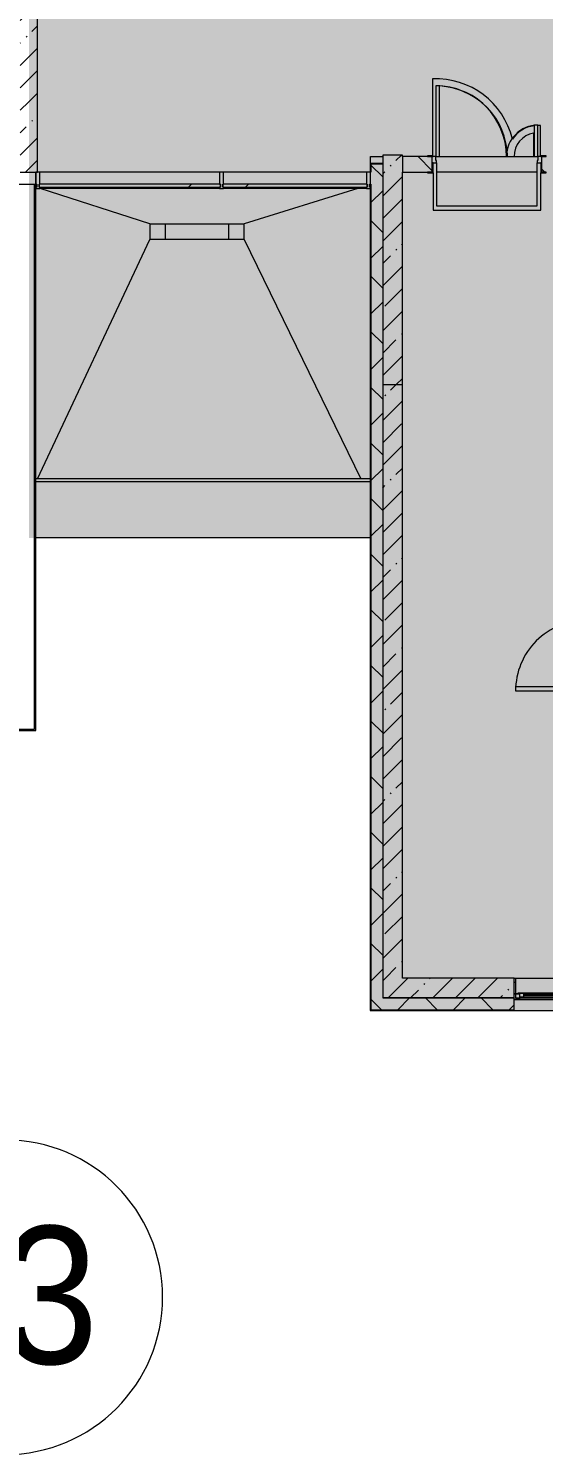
# Model space of a CAD drawing. Header units: millimetres. Extents: x 81094 to 272713, y -8553 to 29000.
# Drawn here: x 230558 to 237108, y -5906 to 12229 of the extents above; entities that cross this region are included whole.
import ezdxf

# ---------------------------------------------------------------- set-up
doc = ezdxf.new("R2010")
doc.units = ezdxf.units.MM
doc.layers.add('A-DETL-GENF-1', color=7, linetype='Continuous', lineweight=9, true_color=0xc0c0c0, transparency=0.4)
for name, color, linetype, lineweight, true_color in [('A-DOOR-3', 7, 'Continuous', 5, 0xb7b7b7), ('A-DOOR-4', 7, 'Continuous', 5, 0xe2e2e2), ('A-DOOR-FRAM-2', 7, 'Continuous', 5, 0xe2e2e2), ('A-DOOR-FRAM-3', 7, 'Continuous', 5, 0xb7b7b7), ('A-FLOR-2', 7, 'Continuous', 5, 0xb7b7b7), ('A-GENM-3', 7, 'Continuous', 5, 0x737373), ('A-GLAZ-2', 7, 'Continuous', 5, 0x737373), ('A-GLAZ-CURT-3', 7, 'Continuous', 5, 0x737373), ('A-GLAZ-CWMG-3', 7, 'Continuous', 5, 0x383e42), ('A-GLAZ-CWMG-4', 7, 'Continuous', 5, 0x737373), ('A-ROOF-1', 7, 'Continuous', 5, 0x737373), ('A-WALL-6', 7, 'Continuous', 5, 0x737373), ('A-WALL-7', 7, 'Continuous', 9, 0x737373), ('I-WALL-4', 7, 'Continuous', 5, 0x737373)]:
    doc.layers.add(name, color=color, linetype=linetype, lineweight=lineweight, true_color=true_color)
for name, color, linetype, lineweight in [('A-GLAZ-CURT-2', 7, 'Continuous', 5), ('A-WALL', 7, 'Continuous', 9), ('A-WALL-5', 7, 'Continuous', 5), ('I-WALL-3', 7, 'Continuous', 5), ('Оси', 7, 'Continuous', 9), ('Оси-1', 7, 'Continuous', 20)]:
    doc.layers.add(name, color=color, linetype=linetype, lineweight=lineweight)
doc.styles.add('Arial_1', font='arial.ttf', dxfattribs={"width": 0.9, "height": 1750})
pattern_1 = [(45, (145702.9, 0), (-353.5534, 353.5534), []), (135, (145702.9, 0), (-353.5534, -353.5534), [])]
pattern_2 = [(45, (145702.9, 0), (-285.1231, 285.1231), []), (45, (145988.04, 0), (-285.1231, 285.1231), [504.031, -100.806, 16.764, -84.042])]

# ---------------------------------------------------------------- blocks, each defined once
blk = doc.blocks.new('120_Окно_СКБ_1Ст - 120_Окно_СКБ_1Ст 900х2500_h_ с форточкой-V103-2_7_3_птичка')
at = {"layer": 'A-GLAZ-2'}
for p, q in [((-450, -127), (-450, -57)), ((-450, -57), (-380, -57)), ((450, -57), (-450, -57)), ((-380, -127), (-450, -127)), ((-450, -127), (-400, -127)), ((-380, -127), (-400, -127)), ((-400, -127), (-400, -137)), ((-400, -137), (400, -137)), ((400, -137), (-400, -137)), ((-380, -57), (-380, -127)), ((380, -87), (-380, -87)), ((-380, -87), (-380, -127)), ((-330, -137), (-330, -87)), ((-330, -107), (330, -107)), ((330, -117), (-330, -117)), ((330, -137), (330, -87)), ((380, -127), (380, -57)), ((380, -57), (450, -57)), ((380, -127), (380, -87)), ((450, -127), (380, -127)), ((400, -127), (380, -127)), ((400, -127), (450, -127)), ((400, -137), (400, -127)), ((450, -57), (450, -127))]:
    blk.add_line(p, q, dxfattribs=at)
blk = doc.blocks.new('110_Дверь_СКБ_2Ст - Д-5_п_ Из игровой в коридор-32215844-2_7_3_птичка')
at = {"layer": 'A-DOOR-4'}
for points in [[(-638, 40), (-588, 40), (-588, 940), (-638, 940)], [(612, 440), (612, 40), (662, 40), (662, 440)]]:
    blk.add_hatch(color=256, dxfattribs=at).paths.add_polyline_path(points)
h = blk.add_hatch(color=256, dxfattribs=at)
h.paths.add_polyline_path([(-688, 40), (-688, -40), (-628, -40), (-628, -10), (-638, -10), (-638, 40)])
h.paths.add_polyline_path([(652, -40), (712, -40), (712, 40), (662, 40), (662, -10), (652, -10)])
at = {"layer": 'A-DOOR-FRAM-2'}
for points in [[(-742, 40), (-672, 40), (-672, 48), (-742, 48)], [(698, 40), (768, 40), (768, 48), (698, 48)], [(-742, -48), (-672, -48), (-672, -40), (-742, -40)], [(698, -48), (768, -48), (768, -40), (698, -40)]]:
    blk.add_hatch(color=256, dxfattribs=at).paths.add_polyline_path(points)
at = {"layer": 'A-DOOR-3'}
for p, q in [((-638, 940), (-638, 40)), ((-588, 940), (-638, 940)), ((-588, 40), (-588, 940)), ((662, 440), (612, 440)), ((612, 440), (612, 40)), ((662, 40), (662, 440)), ((-638, 40), (-588, 40)), ((612, 40), (662, 40))]:
    blk.add_line(p, q, dxfattribs=at)
for centre, radius, start, end in [((-638, 40), 900, 0, 90), ((662, 40), 400, 90, 180)]:
    blk.add_arc(centre, radius, start, end, dxfattribs=at)
at = {"layer": 'A-DOOR-FRAM-3'}
for p, q in [((-672, 48), (-742, 48)), ((-742, 48), (-742, 40)), ((-742, 40), (-672, 40)), ((-638, 40), (-688, 40)), ((-688, 40), (-688, -40)), ((-672, 40), (-672, 48)), ((-638, -10), (-638, 40)), ((662, 40), (662, -10)), ((712, 40), (662, 40)), ((768, 48), (698, 48)), ((698, 48), (698, 40)), ((698, 40), (768, 40)), ((712, -40), (712, 40)), ((768, 40), (768, 48)), ((-672, -40), (-742, -40)), ((-742, -40), (-742, -48)), ((-742, -48), (-672, -48)), ((-688, -40), (-628, -40)), ((-672, -39), (-688, -39)), ((-688, -39), (-688, -40)), ((-688, -40), (-672, -40)), ((-672, -40), (-672, -39)), ((-672, -48), (-672, -40)), ((-628, -10), (-638, -10)), ((-628, -40), (-628, -10)), ((662, -10), (652, -10)), ((652, -10), (652, -40)), ((652, -40), (712, -40)), ((712, -39), (698, -39)), ((698, -39), (698, -40)), ((698, -40), (712, -40)), ((768, -40), (698, -40)), ((698, -40), (698, -48)), ((698, -48), (768, -48)), ((712, -40), (712, -39)), ((768, -48), (768, -40))]:
    blk.add_line(p, q, dxfattribs=at)
blk = doc.blocks.new('110_Дверь_СКБ_2Ст - Д-2а_п_ Из коридора на лестницу-32215207-2_7_3_птичка')
at = {"layer": 'A-DOOR-4'}
for points in [[(-588, 100), (-588, 1000), (-638, 1000), (-638, 100)], [(662, 100), (662, 500), (612, 500), (612, 100)], [(712, -100), (712, 20), (698, 20), (698, -100)]]:
    blk.add_hatch(color=256, dxfattribs=at).paths.add_polyline_path(points)
h = blk.add_hatch(color=256, dxfattribs=at)
h.paths.add_polyline_path([(652, 20), (712, 20), (712, 100), (662, 100), (662, 50), (652, 50)])
h.paths.add_polyline_path([(-688, 20), (-628, 20), (-628, 50), (-638, 50), (-638, 100), (-688, 100)])
at = {"layer": 'A-DOOR-FRAM-2'}
for points in [[(-672, 100), (-672, 108), (-742, 108), (-742, 100)], [(-672, -100), (-672, 20), (-688, 20), (-688, -100)], [(768, 100), (768, 108), (698, 108), (698, 100)], [(-672, -108), (-672, -100), (-742, -100), (-742, -108)], [(768, -108), (768, -100), (698, -100), (698, -108)]]:
    blk.add_hatch(color=256, dxfattribs=at).paths.add_polyline_path(points)
at = {"layer": 'A-DOOR-3'}
for p, q in [((-638, 1000), (-638, 100)), ((-588, 1000), (-638, 1000)), ((-588, 100), (-588, 1000)), ((662, 500), (612, 500)), ((612, 500), (612, 100)), ((662, 100), (662, 500)), ((-638, 100), (-588, 100)), ((612, 100), (662, 100))]:
    blk.add_line(p, q, dxfattribs=at)
for centre, radius, start, end in [((-638, 100), 900, 0, 90), ((662, 100), 400, 90, 180)]:
    blk.add_arc(centre, radius, start, end, dxfattribs=at)
at = {"layer": 'A-DOOR-FRAM-3'}
for p, q in [((-672, 108), (-742, 108)), ((-742, 108), (-742, 100)), ((-742, 100), (-672, 100)), ((-638, 100), (-688, 100)), ((-688, 100), (-688, 20)), ((-688, 20), (-628, 20)), ((-672, 20), (-688, 20)), ((-688, 20), (-688, -100)), ((-672, 100), (-672, 108)), ((-672, -100), (-672, 20)), ((-638, 50), (-638, 100)), ((-628, 50), (-638, 50)), ((-628, 20), (-628, 50)), ((662, 50), (652, 50)), ((652, 50), (652, 20)), ((652, 20), (712, 20)), ((662, 100), (662, 50)), ((712, 100), (662, 100)), ((768, 108), (698, 108)), ((698, 108), (698, 100)), ((698, 100), (768, 100)), ((712, 20), (698, 20)), ((698, 20), (698, -100)), ((712, 20), (712, 100)), ((712, -100), (712, 20)), ((768, 100), (768, 108)), ((-672, -100), (-742, -100)), ((-742, -100), (-742, -108)), ((-742, -108), (-672, -108)), ((-688, -100), (-672, -100)), ((-672, -108), (-672, -100)), ((698, -100), (712, -100)), ((768, -100), (698, -100)), ((698, -100), (698, -108)), ((698, -108), (768, -108)), ((768, -108), (768, -100))]:
    blk.add_line(p, q, dxfattribs=at)
blk = doc.blocks.new('Системная панель - Стекло - 40мм-23946635-2_7_3_птичка')
at = {"layer": 'A-GLAZ-CURT-2'}
h = blk.add_hatch(dxfattribs=at)
h.set_pattern_fill('FP_142', color=256, style=0, pattern_type=2)
h.set_pattern_definition([(45, (-86642.5, -9710), (-1414.214, 1414.214), [1000, -3000]), (45, (-87642.5, -10210), (-1414.214, 1414.214), [3000, -1000]), (45, (-85642.5, -10710), (-1414.214, 1414.214), [1000, -3000])])
h.paths.add_polyline_path([(-99, 0), (1153, 0), (1153, 40), (-1153, 40), (-1153, 0), (-1026, 0)])
at = {"layer": 'A-GLAZ-CURT-3'}
for p, q in [((1153, 40), (-1153, 40)), ((-1153, 40), (-1153, 0)), ((-1153, 0), (1153, 0)), ((1153, 0), (1153, 40))]:
    blk.add_line(p, q, dxfattribs=at)
blk = doc.blocks.new('Системная панель - Стекло - 40мм-23946636-2_7_3_птичка')
at = {"layer": 'A-GLAZ-CURT-2'}
h = blk.add_hatch(dxfattribs=at)
h.set_pattern_fill('FP_143', color=256, style=0, pattern_type=2)
h.set_pattern_definition([(45, (-88744.2, -9710), (-1414.214, 1414.214), [1000, -3000]), (45, (-89744.2, -10210), (-1414.214, 1414.214), [3000, -1000]), (45, (-87744.2, -10710), (-1414.214, 1414.214), [1000, -3000])])
h.paths.add_polyline_path([(-346, 0), (919, 0), (919, 40), (-919, 40), (-919, 0), (-809, 0)])
at = {"layer": 'A-GLAZ-CURT-3'}
for p, q in [((919, 40), (-919, 40)), ((-919, 40), (-919, 0)), ((-919, 0), (919, 0)), ((919, 0), (919, 40))]:
    blk.add_line(p, q, dxfattribs=at)
blk = doc.blocks.new('Прямоугольный импост - Импост структурный с накладкой - 190мм-23186047-2_7_3_птичка')
at = {"layer": 'A-GLAZ-CWMG-3'}
for points in [[(86971, 10250), (87285, 10250), (87285, 10400), (85000, 10400), (85000, 10250), (86044, 10250)], [(87234, 10193), (87285, 10193), (87285, 10210), (85000, 10210), (85000, 10193), (86971, 10193)]]:
    blk.add_hatch(color=256, dxfattribs=at).paths.add_polyline_path(points)
at = {"layer": 'A-GLAZ-CWMG-4'}
for p, q in [((87285, 10400), (85000, 10400)), ((87285, 10193), (85000, 10193))]:
    blk.add_line(p, q, dxfattribs=at)
blk = doc.blocks.new('Прямоугольный импост - Импост структурный с накладкой - 190мм-23186048-2_7_3_птичка')
at = {"layer": 'A-GLAZ-CWMG-3'}
for points in [[(88000, 10250), (88000, 10400), (87335, 10400), (87335, 10250), (87899, 10250)], [(87335, 10193), (88000, 10193), (88000, 10210), (87335, 10210)]]:
    blk.add_hatch(color=256, dxfattribs=at).paths.add_polyline_path(points)
at = {"layer": 'A-GLAZ-CWMG-4'}
for p, q in [((88000, 10400), (87335, 10400)), ((88000, 10193), (87335, 10193))]:
    blk.add_line(p, q, dxfattribs=at)
blk = doc.blocks.new('Прямоугольный импост - Импост структурный с накладкой - 190мм-23186049-2_7_3_птичка')
at = {"layer": 'A-GLAZ-CWMG-3'}
for points in [[(89154, 10250), (89154, 10400), (88000, 10400), (88000, 10250), (88826, 10250)], [(88000, 10193), (89154, 10193), (89154, 10210), (88000, 10210)]]:
    blk.add_hatch(color=256, dxfattribs=at).paths.add_polyline_path(points)
at = {"layer": 'A-GLAZ-CWMG-4'}
for p, q in [((89154, 10400), (88000, 10400)), ((89154, 10193), (88000, 10193))]:
    blk.add_line(p, q, dxfattribs=at)
blk = doc.blocks.new('Прямоугольный импост - Импост структурный с накладкой - 190мм-23946639-2_7_3_птичка')
at = {"layer": 'A-GLAZ-CWMG-4'}
for p, q in [((-50, 0), (-50, 17)), ((-50, 17), (0, 17)), ((-40, 0), (-50, 0)), ((-40, -40), (-40, 0)), ((0, 0), (-10, 0)), ((-10, 0), (-10, -40)), ((0, 17), (0, 0)), ((-50, -190), (-50, -40)), ((-50, -40), (-40, -40)), ((-10, -40), (0, -40)), ((0, -40), (0, -190)), ((0, -190), (-50, -190))]:
    blk.add_line(p, q, dxfattribs=at)
blk = doc.blocks.new('Прямоугольный импост - Импост структурный с накладкой - 190мм-23946641-2_7_3_птичка')
at = {"layer": 'A-GLAZ-CWMG-4'}
for p, q in [((0, 17), (-50, 17)), ((-50, 17), (-50, 0)), ((-50, 0), (-40, 0)), ((-40, 0), (-40, -40)), ((-10, -40), (-10, 0)), ((-10, 0), (0, 0)), ((0, 0), (0, 17)), ((-40, -40), (-50, -40)), ((-50, -40), (-50, -190)), ((0, -40), (-10, -40)), ((0, -190), (0, -40)), ((-50, -190), (0, -190))]:
    blk.add_line(p, q, dxfattribs=at)
blk = doc.blocks.new('Прямоугольный импост - Импост структурный с накладкой - 190мм-23946633-2_7_3_птичка')
at = {"layer": 'A-GLAZ-CWMG-4'}
for p, q in [((-25, 0), (-25, 17)), ((-25, 17), (25, 17)), ((-15, 0), (-25, 0)), ((-15, -40), (-15, 0)), ((25, 0), (15, 0)), ((15, 0), (15, -40)), ((25, 17), (25, 0)), ((-25, -190), (-25, -40)), ((-25, -40), (-15, -40)), ((15, -40), (25, -40)), ((25, -40), (25, -190)), ((25, -190), (-25, -190))]:
    blk.add_line(p, q, dxfattribs=at)
blk = doc.blocks.new('парапет9 - парапет-22867712-2_7_3_птичка')
at = {"layer": 'A-GENM-3'}
for p, q in [((89202, 8002), (84950, 8002)), ((89202, 7964), (84950, 7964)), ((84950, 7255), (89202, 7255))]:
    blk.add_line(p, q, dxfattribs=at)
blk = doc.blocks.new('Ось сетки - D8-29747960-2_7_3_птичка')
at = {"layer": 'Оси-1'}
for start, end in [(360, 180), (180, 360)]:
    blk.add_arc((0, 0), 4, start, end, dxfattribs=at)

msp = doc.modelspace()

# ---------------------------------------------------------------- hatches: boundary and pattern name
at = {"layer": 'A-DETL-GENF-1'}
msp.add_hatch(color=256, dxfattribs=at).paths.add_polyline_path([(267919.9, -258), (270940.9, -258), (270940.9, 21558), (239010.9, 21558), (239010.9, 27348), (230562.9, 27348), (230562.9, 5750), (234904.9, 5750), (234904.9, -258), (266992.3, -258)])
at = {"layer": 'A-WALL-5'}
h = msp.add_hatch(dxfattribs=at)
h.set_pattern_fill('FP_77', color=256, style=0, pattern_type=2)
h.set_pattern_definition(pattern_1)
h.paths.add_polyline_path([(234912.9, -100), (235062.9, -100), (235062.9, 10502), (234912.9, 10502), (234912.9, 1965.8)])
h = msp.add_hatch(dxfattribs=at)
h.set_pattern_fill('FP_77', color=256, style=0, pattern_type=2)
h.set_pattern_definition(pattern_1)
h.paths.add_polyline_path([(265932.9, -250), (266832.9, -250), (266832.9, -100), (265932.9, -100)])
h.paths.add_polyline_path([(267732.9, -250), (268532.9, -250), (268532.9, -100), (267732.9, -100)])
h.paths.add_polyline_path([(270702.4, -250), (270782.9, -250), (270782.9, -100), (269432.9, -100), (269432.9, -250), (269774.9, -250)])
h.paths.add_polyline_path([(253079.5, -250), (253732.9, -250), (253732.9, -100), (252832.9, -100), (252832.9, -250)])
h.paths.add_polyline_path([(259382.9, -250), (259382.9, -100), (258232.9, -100), (258232.9, -250), (258644.7, -250)])
h.paths.add_polyline_path([(261332.9, -250), (261332.9, -100), (260282.9, -100), (260282.9, -250), (260499.7, -250)])
h.paths.add_polyline_path([(254632.9, -250), (255932.9, -250), (255932.9, -100), (254632.9, -100)])
h.paths.add_polyline_path([(263632.9, -250), (265032.9, -250), (265032.9, -100), (263632.9, -100)])
h.paths.add_polyline_path([(248441.9, -250), (248582.9, -250), (248582.9, -100), (246532.9, -100), (246532.9, -250), (247514.4, -250)])
h.paths.add_polyline_path([(249482.9, -250), (250532.9, -250), (250532.9, -100), (249482.9, -100)])
h.paths.add_polyline_path([(244732.9, -250), (245632.9, -250), (245632.9, -100), (241382.9, -100), (241382.9, -250), (244731.9, -250)])
h.paths.add_polyline_path([(239332.9, -250), (240482.9, -250), (240482.9, -100), (239332.9, -100)])
h.paths.add_polyline_path([(237775.5, -250), (238432.9, -250), (238432.9, -100), (237632.9, -100), (237632.9, -250)])
h.paths.add_polyline_path([(236732.9, -250), (236732.9, -100), (234912.9, -100), (234912.9, -250), (235456.7, -250)])
at = {"layer": 'I-WALL-3'}
h = msp.add_hatch(dxfattribs=at)
h.set_pattern_fill('FP_85', color=256, style=0, pattern_type=2)
h.set_pattern_definition(pattern_2)
h.paths.add_polyline_path([(230562.9, 10400), (230562.9, 16300), (230452.9, 16300), (230452.9, 10400)])
h = msp.add_hatch(dxfattribs=at)
h.set_pattern_fill('FP_85', color=256, style=0, pattern_type=2)
h.set_pattern_definition(pattern_2)
h.paths.add_polyline_path([(230562.9, 10400), (230672.9, 10400), (230672.9, 16300), (230562.9, 16300), (230562.9, 10642.6)])
h = msp.add_hatch(dxfattribs=at)
h.set_pattern_fill('FP_85', color=256, style=0, pattern_type=2)
h.set_pattern_definition(pattern_2)
h.paths.add_polyline_path([(235312.9, 7700), (235312.9, 10620), (235062.9, 10620), (235062.9, 7700)])
h = msp.add_hatch(dxfattribs=at)
h.set_pattern_fill('FP_88', color=256, style=0, pattern_type=2)
h.set_pattern_definition([(135, (145702.9, 0), (-353.5534, -353.5534), [])])
h.paths.add_polyline_path([(235312.9, 10400), (235687.9, 10400), (235687.9, 10600), (235312.9, 10600)])
h.paths.add_polyline_path([(239912.9, 10400), (239912.9, 10600), (239162.9, 10600), (239166.7, 10400), (239192.9, 10400)])
h.paths.add_polyline_path([(238182.9, 10400), (238212.9, 10400), (238212.9, 10600), (237087.9, 10600), (237087.9, 10400), (238112.9, 10400)])
h = msp.add_hatch(dxfattribs=at)
h.set_pattern_fill('FP_85', color=256, style=0, pattern_type=2)
h.set_pattern_definition(pattern_2)
h.paths.add_polyline_path([(235062.9, 150), (235312.9, 150), (235312.9, 7700), (235062.9, 7700), (235062.9, 1965.8)])
h = msp.add_hatch(dxfattribs=at)
h.set_pattern_fill('FP_85', color=256, style=0, pattern_type=2)
h.set_pattern_definition(pattern_2)
h.paths.add_polyline_path([(236732.9, -100), (236732.9, 150), (235062.9, 150), (235062.9, -100), (235456.7, -100)])

# ---------------------------------------------------------------- linework, layer by layer
at = {"layer": 'A-FLOR-2'}
for p, q in [((235697.4, 11588.1), (235697.4, 10608)), ((236981.5, 10899.7), (236981.5, 10600)), ((237071.5, 10600), (237071.5, 10993.6)), ((234906.4, 10508.5), (234906.4, 10600)), ((234906.4, 10600), (235062.9, 10600)), ((235752.9, 9970), (235752.9, 10520)), ((235787.9, 10600), (236981.5, 10600)), ((236981.5, 10600), (236987.9, 10600)), ((237022.9, 10520), (237022.9, 9970)), ((235702.9, 10392), (235702.9, 9920)), ((237072.9, 9920), (237072.9, 10392)), ((235702.9, 9920), (237072.9, 9920)), ((237022.9, 9970), (235752.9, 9970)), ((236732.9, 150), (236753.9, 150))]:
    msp.add_line(p, q, dxfattribs=at)
for centre, radius, start, end in [((235739.9, 10589), 1000, 13.54971, 92.43764), ((235739.9, 10589), 910, 0.6926, 86.97623), ((237037.9, 10600), 395, 97.29578, 145.57769), ((237037.9, 10600), 305, 100.66451, 180), ((237037.9, 10600), 395, 85.12655, 90.00042)]:
    msp.add_arc(centre, radius, start, end, dxfattribs=at)
at = {"layer": 'A-ROOF-1'}
for p, q in [((232100.4, 9745), (230705.8, 10193)), ((234746.7, 10193), (233300.4, 9745)), ((234904.9, 10242), (234896.4, 10239.4)), ((232100.4, 9745), (232100.4, 9545)), ((232100.4, 9745), (233300.4, 9745)), ((232300.4, 9545), (232300.4, 9745)), ((233100.4, 9745), (233100.4, 9545)), ((233300.4, 9545), (233300.4, 9745)), ((230671.1, 6500.9), (232100.4, 9545)), ((233300.4, 9545), (232100.4, 9545)), ((233300.4, 9545), (234782.8, 6500.9))]:
    msp.add_line(p, q, dxfattribs=at)
at = {"layer": 'A-WALL'}
msp.add_line((229822.9, 3320), (230632.9, 3320), dxfattribs=at)
at = {"layer": 'A-WALL-5'}
msp.add_line((221560.9, 3300), (230652.9, 3300), dxfattribs=at)
at = {"layer": 'A-WALL-6'}
for p, q in [((230652.9, 3300), (230652.9, 10400)), ((235062.9, 10510), (234904.9, 10510)), ((234904.9, 10510), (234904.9, -258)), ((230662.9, 10242), (230652.9, 10242)), ((234904.9, 10242), (234896.4, 10242)), ((236732.9, 100), (236752.9, 100)), ((236732.9, -100), (235062.9, -100)), ((236732.9, -258), (236732.9, -100)), ((236752.9, -100), (236752.9, -100)), ((236752.9, -100), (237632.9, -100)), ((234904.9, -258), (238432.9, -258))]:
    msp.add_line(p, q, dxfattribs=at)
at = {"layer": 'A-WALL-7'}
for p, q in [((235312.9, 10600), (235312.9, 10400)), ((234904.9, 10400), (234912.9, 10400)), ((235062.9, 10505), (234909.9, 10505)), ((234909.9, 10505), (234909.9, 10400)), ((234912.9, 10502), (234912.9, 10400)), ((235062.9, 10502), (234912.9, 10502)), ((230402.9, 10250), (230652.9, 10250)), ((230632.9, 3320), (230632.9, 10250)), ((230632.9, 10247), (230652.9, 10247)), ((230652.9, 10242), (230632.9, 10242)), ((234904.9, 10250), (234912.9, 10250)), ((234904.9, 10247), (234909.9, 10247)), ((234909.9, 10247), (234909.9, -253)), ((234912.9, 10250), (234912.9, -250)), ((234909.9, -253), (236732.9, -253)), ((234912.9, -250), (236732.9, -250))]:
    msp.add_line(p, q, dxfattribs=at)
at = {"layer": 'I-WALL-4'}
for p, q in [((230672.9, 10400), (230672.9, 13400)), ((235312.9, 10620), (235062.9, 10620)), ((235062.9, 10620), (235062.9, -100)), ((235312.9, 10600), (235312.9, 10620)), ((235632.9, 10600), (235312.9, 10600)), ((230452.9, 10400), (230672.9, 10400)), ((235312.9, 10400), (235632.9, 10400)), ((235312.9, 150), (235312.9, 10400)), ((237022.9, 10400), (235752.9, 10400)), ((235062.9, 7700), (235312.9, 7700)), ((236732.9, 150), (235312.9, 150)), ((236732.9, -100), (236732.9, 150)), ((236752.9, 150), (237652.9, 150)), ((236752.9, 150), (236752.9, -100)), ((235062.9, -100), (236732.9, -100))]:
    msp.add_line(p, q, dxfattribs=at)

# ---------------------------------------------------------------- block references
at = {"layer": 'A-DOOR-3'}
msp.add_blockref('110_Дверь_СКБ_2Ст - Д-2а_п_ Из коридора на лестницу-32215207-2_7_3_птичка', (236375.4, 10500), dxfattribs=at)
at = {"layer": 'A-DOOR-3', "rotation": 89.99999999999991}
msp.add_blockref('110_Дверь_СКБ_2Ст - Д-5_п_ Из игровой в коридор-32215844-2_7_3_птичка', (237692.9, 4442.5), dxfattribs=at)
at = {"layer": 'A-GENM-3'}
msp.add_blockref('парапет9 - парапет-22867712-2_7_3_птичка', (145702.9, -1500), dxfattribs=at)
at = {"layer": 'A-GLAZ-2', "rotation": 180}
msp.add_blockref('120_Окно_СКБ_1Ст - 120_Окно_СКБ_1Ст 900х2500_h_ с форточкой-V103-2_7_3_птичка', (237182.9, -175), dxfattribs=at)
at = {"layer": 'A-GLAZ-CURT-3'}
for name, p in [('Системная панель - Стекло - 40мм-23946635-2_7_3_птичка', (231845.4, 10210)), ('Системная панель - Стекло - 40мм-23946636-2_7_3_птичка', (233947.2, 10210))]:
    msp.add_blockref(name, p, dxfattribs=at)
at = {"layer": 'A-GLAZ-CWMG-4', "rotation": 180}
msp.add_blockref('Прямоугольный импост - Импост структурный с накладкой - 190мм-23946641-2_7_3_птичка', (230652.9, 10210), dxfattribs=at)
at = {"layer": 'A-GLAZ-CWMG-4'}
for name in ['Прямоугольный импост - Импост структурный с накладкой - 190мм-23186047-2_7_3_птичка', 'Прямоугольный импост - Импост структурный с накладкой - 190мм-23186048-2_7_3_птичка', 'Прямоугольный импост - Импост структурный с накладкой - 190мм-23186049-2_7_3_птичка']:
    msp.add_blockref(name, (145702.9, 0), dxfattribs=at)
at = {"layer": 'A-GLAZ-CWMG-4', "extrusion": (0, 0, -1), "rotation": 180}
for name, p in [('Прямоугольный импост - Импост структурный с накладкой - 190мм-23946633-2_7_3_птичка', (-233012.9, 10210)), ('Прямоугольный импост - Импост структурный с накладкой - 190мм-23946639-2_7_3_птичка', (-234906.4, 10210))]:
    msp.add_blockref(name, p, dxfattribs=at)
at = {"layer": 'Оси-1', "xscale": 499.9999999999995, "yscale": 499.9999999999995, "zscale": 499.9999999999995}
msp.add_blockref('Ось сетки - D8-29747960-2_7_3_птичка', (230262.9, -3906.3), dxfattribs=at)

# ---------------------------------------------------------------- texts
at = {"layer": 'Оси', "insert": (228999.8, -3003), "char_height": 1750, "width": 3030.379, "attachment_point": 1, "style": 'Arial_1'}
msp.add_mtext('23', dxfattribs=at)

doc.saveas('drawing.dxf')
